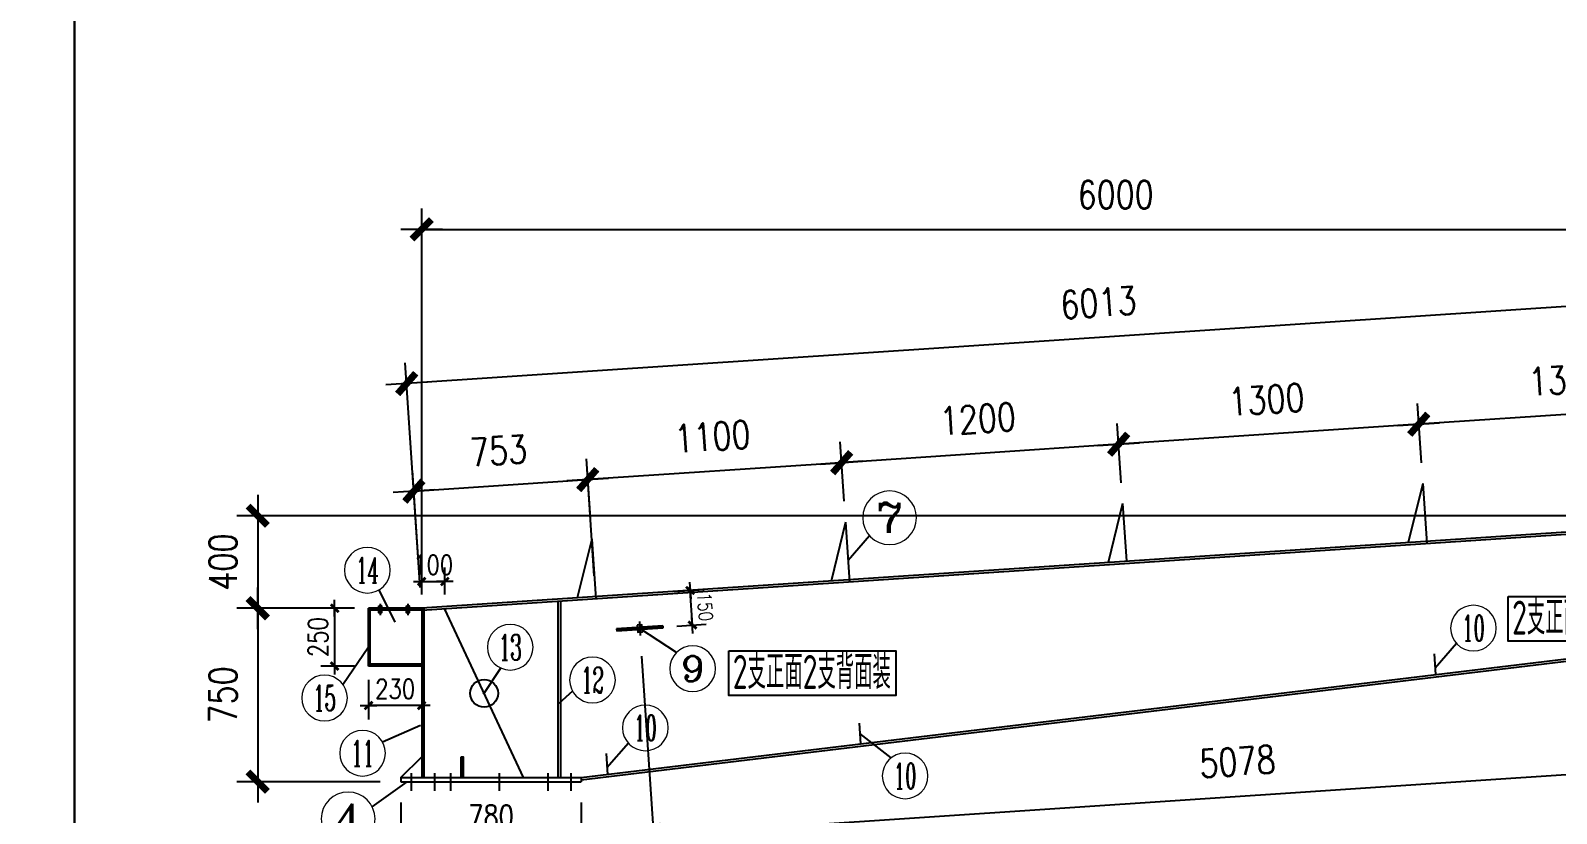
# Model space of a CAD drawing. Header units: millimetres. Extents: x 2451220 to 4527627, y -5186613 to -1639140.
# Drawn here: x 2499782 to 2506378, y -1716630 to -1713244 of the extents above; entities that cross this region are included whole.
import ezdxf
from ezdxf.enums import TextEntityAlignment as Align

# ---------------------------------------------------------------- set-up
doc = ezdxf.new("R2010")
doc.units = ezdxf.units.MM
doc.header["$LTSCALE"] = 1000
doc.header["$PDMODE"] = 34
doc.layers.add('钢架', color=7, linetype='Continuous', lineweight=25)
doc.styles.add('COMPLEX', font='COMPLEX')
doc.styles.add('DIM_FONT', font='simplex.shx', dxfattribs={"width": 0.8, "bigfont": 'hztxt.shx'})
doc.styles.add('hz', font='gbenor.shx', dxfattribs={"width": 0.75, "height": 100, "bigfont": 'gbcbig.shx'})
doc.styles.get("Standard").update_dxf_attribs({"font": 'txt', "bigfont": 'gbcbig.shx'})
doc.dimstyles.get("Standard").update_dxf_attribs({"dimscale": 100, "dimtxt": 3.5, "dimasz": 1, "dimexe": 2.5, "dimexo": 3, "dimgap": 1.5, "dimtad": 1, "dimdec": 0, "dimzin": 0, "dimdsep": 46, "dimtxsty": 'Standard', "dimblk": 'ARCHTICK', "dimcen": 0.09, "dimadec": 0, "dimazin": 0, "dimtfac": 1, "dimtdec": 0, "dimtix": 1, "dimtmove": 2, "dimatfit": 3, "dimldrblk": 'ARCHTICK', "dimfxl": 1, "dimtolj": 1, "dimtzin": 0, "dimarcsym": 0})
doc.dimstyles.new('WGH(1)', dxfattribs={"dimscale": 1.2, "dimtxt": 100, "dimasz": 0.5, "dimexe": 75, "dimexo": 75, "dimgap": 75, "dimtad": 1, "dimdec": 0, "dimzin": 0, "dimdsep": 46, "dimtxsty": 'DIM_FONT', "dimblk1": '_DIMX', "dimblk2": '_DIMX', "dimsah": 1, "dimcen": 0.09, "dimclrd": 3, "dimclre": 3, "dimclrt": 7, "dimadec": 0, "dimazin": 0, "dimtfac": 1, "dimtdec": 0, "dimtix": 1, "dimtmove": 2, "dimatfit": 3, "dimldrblk": '_DIMX', "dimfxl": 1, "dimtolj": 1, "dimtzin": 0, "dimarcsym": 0})

# ---------------------------------------------------------------- blocks, each defined once
blk = doc.blocks.new('轴线标号')
at = {"lineweight": 13}
blk.add_circle((0, 0), 0.5, dxfattribs=at)
at = {"layer": '钢架', "lineweight": 13, "style": 'COMPLEX', "width": 1.041667}
blk.add_attdef('A', text='', height=0.56, dxfattribs=at).set_placement((-0.25, -0.28), (0.25, -0.28), align=Align.FIT)
blk = doc.blocks.new('_DIMX')
blk.add_line((-150, 0), (150, 0))
at = {"const_width": 50}
blk.add_lwpolyline([(-70, -70), (70, 70)], dxfattribs=at)
blk = doc.blocks.new('*D2622')
at = {"color": 3, "lineweight": -2}
for p, q in [((2507090.9, -1715027.5), (2507073.8, -1714770.6)), ((2505793.8, -1715114), (2505776.7, -1714857)), ((2507079.2, -1714860.4), (2505783.3, -1714946.8))]:
    blk.add_line(p, q, dxfattribs=at)
at = {"layer": 'Defpoints', "color": 0}
for p in [(2505782.7, -1714946.8), (2507096.9, -1715117.3), (2505799.8, -1715203.8)]:
    blk.add_point(p, dxfattribs=at)
at = {"color": 3, "lineweight": -2, "xscale": 0.6, "yscale": 0.6, "zscale": 0.6}
for p, rotation in [((2507079.8, -1714860.4), 3.814074823641809), ((2505782.7, -1714946.8), 183.8140748236418)]:
    blk.add_blockref('_DIMX', p, dxfattribs=dict(at, rotation=rotation))
at = {"color": 7, "insert": (2506421.2, -1714753.9), "char_height": 120, "attachment_point": 5, "rotation": 3.81407, "style": 'DIM_FONT'}
blk.add_mtext('\\A1;1300', dxfattribs=at)
blk = doc.blocks.new('*D2623')
at = {"color": 3, "lineweight": -2}
for p, q in [((2505793.8, -1715114), (2505776.7, -1714857)), ((2504496.7, -1715200.5), (2504479.6, -1714943.5)), ((2505782.1, -1714946.9), (2504486.1, -1715033.3))]:
    blk.add_line(p, q, dxfattribs=at)
at = {"layer": 'Defpoints', "color": 0}
for p in [(2504485.5, -1715033.3), (2505799.8, -1715203.8), (2504502.7, -1715290.3)]:
    blk.add_point(p, dxfattribs=at)
at = {"color": 3, "lineweight": -2, "xscale": 0.6, "yscale": 0.6, "zscale": 0.6}
for p, rotation in [((2505782.7, -1714946.8), 3.814074823641809), ((2504485.5, -1715033.3), 183.8140748236418)]:
    blk.add_blockref('_DIMX', p, dxfattribs=dict(at, rotation=rotation))
at = {"color": 7, "insert": (2505124.1, -1714840.4), "char_height": 120, "attachment_point": 5, "rotation": 3.81407, "style": 'DIM_FONT'}
blk.add_mtext('\\A1;1300', dxfattribs=at)
blk = doc.blocks.new('*D2624')
at = {"color": 3, "lineweight": -2}
for p, q in [((2504496.7, -1715200.5), (2504479.6, -1714943.5)), ((2503299.3, -1715280.3), (2503282.2, -1715023.3)), ((2504484.9, -1715033.4), (2503288.8, -1715113.1))]:
    blk.add_line(p, q, dxfattribs=at)
at = {"layer": 'Defpoints', "color": 0}
for p in [(2503288.2, -1715113.1), (2504502.7, -1715290.3), (2503305.3, -1715370.1)]:
    blk.add_point(p, dxfattribs=at)
at = {"color": 3, "lineweight": -2, "xscale": 0.6, "yscale": 0.6, "zscale": 0.6}
for p, rotation in [((2504485.5, -1715033.3), 3.814074823641809), ((2503288.2, -1715113.1), 183.8140748236418)]:
    blk.add_blockref('_DIMX', p, dxfattribs=dict(at, rotation=rotation))
at = {"color": 7, "insert": (2503876.9, -1714923.6), "char_height": 120, "attachment_point": 5, "rotation": 3.81407, "style": 'DIM_FONT'}
blk.add_mtext('\\A1;1200', dxfattribs=at)
blk = doc.blocks.new('*D2625')
at = {"color": 3, "lineweight": -2}
for p, q in [((2503299.3, -1715280.3), (2503282.2, -1715023.3)), ((2502201.8, -1715353.5), (2502184.6, -1715096.5)), ((2503287.6, -1715113.2), (2502191.2, -1715186.3))]:
    blk.add_line(p, q, dxfattribs=at)
at = {"layer": 'Defpoints', "color": 0}
for p in [(2502190.6, -1715186.3), (2503305.3, -1715370.1), (2502207.8, -1715443.3)]:
    blk.add_point(p, dxfattribs=at)
at = {"color": 3, "lineweight": -2, "xscale": 0.6, "yscale": 0.6, "zscale": 0.6}
for p, rotation in [((2503288.2, -1715113.1), 3.814074823641809), ((2502190.6, -1715186.3), 183.8140748236418)]:
    blk.add_blockref('_DIMX', p, dxfattribs=dict(at, rotation=rotation))
at = {"color": 7, "insert": (2502729.4, -1715000.1), "char_height": 120, "attachment_point": 5, "rotation": 3.81407, "style": 'DIM_FONT'}
blk.add_mtext('\\A1;1100', dxfattribs=at)
blk = doc.blocks.new('*D847')
at = {"color": 3, "lineweight": -2}
for p, q in [((2501182.8, -1715742.8), (2501036.6, -1715742.8)), ((2501096.6, -1715743.1), (2501096.6, -1715992.6)), ((2501182.8, -1715992.8), (2501036.6, -1715992.8))]:
    blk.add_line(p, q, dxfattribs=at)
at = {"layer": 'Defpoints', "color": 0}
for p in [(2501242.8, -1715742.8), (2501096.6, -1715992.8), (2501242.8, -1715992.8)]:
    blk.add_point(p, dxfattribs=at)
at = {"color": 3, "lineweight": -2, "xscale": 0.24, "yscale": 0.24, "zscale": 0.24}
for p, rotation in [((2501096.6, -1715742.8), 90), ((2501096.6, -1715992.8), 270)]:
    blk.add_blockref('_DIMX', p, dxfattribs=dict(at, rotation=rotation))
at = {"color": 7, "insert": (2501024.6, -1715867.8), "char_height": 84, "attachment_point": 5, "rotation": 90, "style": 'DIM_FONT'}
blk.add_mtext('\\A1;250', dxfattribs=at)
blk = doc.blocks.new('*D848')
at = {"color": 3, "lineweight": -2}
for p, q in [((2501242.8, -1716052.8), (2501242.8, -1716223.6)), ((2501472.8, -1716052.8), (2501472.8, -1716223.6)), ((2501242.5, -1716163.6), (2501242.3, -1716163.6)), ((2501472.8, -1716163.6), (2501242.8, -1716163.6)), ((2501473, -1716163.6), (2501473.3, -1716163.6))]:
    blk.add_line(p, q, dxfattribs=at)
at = {"layer": 'Defpoints', "color": 0}
for p in [(2501242.8, -1715992.8), (2501472.8, -1715992.8), (2501242.8, -1716163.6)]:
    blk.add_point(p, dxfattribs=at)
at = {"color": 3, "lineweight": -2, "xscale": 0.24, "yscale": 0.24, "zscale": 0.24}
blk.add_blockref('_DIMX', (2501242.8, -1716163.6), dxfattribs=at)
at = {"color": 3, "lineweight": -2, "xscale": 0.24, "yscale": 0.24, "zscale": 0.24, "rotation": 180}
blk.add_blockref('_DIMX', (2501472.8, -1716163.6), dxfattribs=at)
at = {"color": 7, "insert": (2501357.8, -1716091.6), "char_height": 84, "attachment_point": 5, "style": 'DIM_FONT'}
blk.add_mtext('\\A1;230', dxfattribs=at)
blk = doc.blocks.new('*D849')
at = {"color": 3, "lineweight": -2}
for p, q in [((2501472.8, -1715682.8), (2501472.8, -1715567)), ((2501572.8, -1715682.9), (2501572.8, -1715567)), ((2501472.5, -1715627), (2501472.3, -1715627)), ((2501472.8, -1715627), (2501572.8, -1715627)), ((2501573, -1715627), (2501573.3, -1715627))]:
    blk.add_line(p, q, dxfattribs=at)
at = {"layer": 'Defpoints', "color": 0}
for p in [(2501572.8, -1715627), (2501472.8, -1715742.8), (2501572.8, -1715742.9)]:
    blk.add_point(p, dxfattribs=at)
at = {"color": 3, "lineweight": -2, "xscale": 0.24, "yscale": 0.24, "zscale": 0.24}
blk.add_blockref('_DIMX', (2501472.8, -1715627), dxfattribs=at)
at = {"color": 3, "lineweight": -2, "xscale": 0.24, "yscale": 0.24, "zscale": 0.24, "rotation": 180}
blk.add_blockref('_DIMX', (2501572.8, -1715627), dxfattribs=at)
at = {"color": 7, "insert": (2501522.8, -1715555), "char_height": 84, "attachment_point": 5, "style": 'DIM_FONT'}
blk.add_mtext('\\A1;100', dxfattribs=at)
blk = doc.blocks.new('*D850')
at = {"color": 3, "lineweight": -2}
for p, q in [((2507466.8, -1715253), (2507402, -1714281.2)), ((2507407.4, -1714371.1), (2501408.6, -1714771)), ((2501466.8, -1715653), (2501402, -1714681.2))]:
    blk.add_line(p, q, dxfattribs=at)
at = {"layer": 'Defpoints', "color": 0}
for p in [(2501408, -1714771), (2507472.8, -1715342.8), (2501472.8, -1715742.8)]:
    blk.add_point(p, dxfattribs=at)
at = {"color": 3, "lineweight": -2, "xscale": 0.6, "yscale": 0.6, "zscale": 0.6}
for p, rotation in [((2507408, -1714371), 3.81407483429097), ((2501408, -1714771), 183.8140748342909)]:
    blk.add_blockref('_DIMX', p, dxfattribs=dict(at, rotation=rotation))
at = {"color": 7, "insert": (2504398, -1714421.3), "char_height": 120, "attachment_point": 5, "rotation": 3.81407, "style": 'DIM_FONT'}
blk.add_mtext('\\A1;6013', dxfattribs=at)
blk = doc.blocks.new('*D2641')
at = {"color": 3, "lineweight": -2}
for p, q in [((2502218.4, -1715602.9), (2502184.6, -1715096.5)), ((2501466.8, -1715653), (2501433, -1715146.6)), ((2501439.6, -1715236.4), (2502190, -1715186.3))]:
    blk.add_line(p, q, dxfattribs=at)
at = {"layer": 'Defpoints', "color": 0}
for p in [(2502190.6, -1715186.3), (2502224.4, -1715692.7), (2501472.8, -1715742.8)]:
    blk.add_point(p, dxfattribs=at)
at = {"color": 3, "lineweight": -2, "xscale": 0.6, "yscale": 0.6, "zscale": 0.6}
for p, rotation in [((2502190.6, -1715186.3), 3.814074834290351), ((2501439, -1715236.4), 183.8140748342904)]:
    blk.add_blockref('_DIMX', p, dxfattribs=dict(at, rotation=rotation))
at = {"color": 7, "insert": (2501804.9, -1715061.7), "char_height": 120, "attachment_point": 5, "rotation": 3.81407, "style": 'DIM_FONT'}
blk.add_mtext('\\A1;753', dxfattribs=at)
blk = doc.blocks.new('*D851')
at = {"color": 3, "lineweight": -2}
for p, q in [((2501472.8, -1715652.8), (2501472.8, -1714014)), ((2507472.8, -1715252.8), (2507472.8, -1714014)), ((2501473.4, -1714104), (2507472.2, -1714104))]:
    blk.add_line(p, q, dxfattribs=at)
at = {"layer": 'Defpoints', "color": 0}
for p in [(2507472.8, -1714104), (2507472.8, -1715342.8), (2501472.8, -1715742.8)]:
    blk.add_point(p, dxfattribs=at)
at = {"color": 3, "lineweight": -2, "xscale": 0.6, "yscale": 0.6, "zscale": 0.6, "rotation": 180}
blk.add_blockref('_DIMX', (2501472.8, -1714104), dxfattribs=at)
at = {"color": 3, "lineweight": -2, "xscale": 0.6, "yscale": 0.6, "zscale": 0.6}
blk.add_blockref('_DIMX', (2507472.8, -1714104), dxfattribs=at)
at = {"color": 7, "insert": (2504472.8, -1713954), "char_height": 120, "attachment_point": 5, "style": 'DIM_FONT'}
blk.add_mtext('\\A1;6000', dxfattribs=at)
blk = doc.blocks.new('*D852')
at = {"color": 3, "lineweight": -2}
for p, q in [((2507382.8, -1715342.8), (2500674.1, -1715342.8)), ((2500764.1, -1715342.2), (2500764.1, -1715341.6)), ((2500764.1, -1715342.8), (2500764.1, -1715742.8)), ((2501152.8, -1715742.8), (2500674.1, -1715742.8)), ((2500764.1, -1715743.4), (2500764.1, -1715744))]:
    blk.add_line(p, q, dxfattribs=at)
at = {"layer": 'Defpoints', "color": 0}
for p in [(2507472.8, -1715342.8), (2500764.1, -1715742.8), (2501242.8, -1715742.8)]:
    blk.add_point(p, dxfattribs=at)
at = {"color": 3, "lineweight": -2, "xscale": 0.6, "yscale": 0.6, "zscale": 0.6}
for p, rotation in [((2500764.1, -1715342.8), 270), ((2500764.1, -1715742.8), 90)]:
    blk.add_blockref('_DIMX', p, dxfattribs=dict(at, rotation=rotation))
at = {"color": 7, "insert": (2500614.1, -1715542.8), "char_height": 120, "attachment_point": 5, "rotation": 90, "style": 'DIM_FONT'}
blk.add_mtext('\\A1;400', dxfattribs=at)
blk = doc.blocks.new('*D2642')
at = {"color": 3, "lineweight": -2}
for p, q in [((2501092.8, -1715742.8), (2500674.1, -1715742.8)), ((2500764.1, -1715743.4), (2500764.1, -1716492.2)), ((2501292.8, -1716492.8), (2500674.1, -1716492.8))]:
    blk.add_line(p, q, dxfattribs=at)
at = {"layer": 'Defpoints', "color": 0}
for p in [(2501182.8, -1715742.8), (2500764.1, -1716492.8), (2501382.8, -1716492.8)]:
    blk.add_point(p, dxfattribs=at)
at = {"color": 3, "lineweight": -2, "xscale": 0.6, "yscale": 0.6, "zscale": 0.6}
for p, rotation in [((2500764.1, -1715742.8), 90), ((2500764.1, -1716492.8), 270)]:
    blk.add_blockref('_DIMX', p, dxfattribs=dict(at, rotation=rotation))
at = {"color": 7, "insert": (2500614.1, -1716117.8), "char_height": 120, "attachment_point": 5, "rotation": 90, "style": 'DIM_FONT'}
blk.add_mtext('\\A1;750', dxfattribs=at)
blk = doc.blocks.new('*D853')
at = {"color": 3, "lineweight": -2}
for p, q in [((2502565.5, -1715670.1), (2502693.3, -1715661.7)), ((2502633.4, -1715665.4), (2502633.4, -1715665.2)), ((2502643.2, -1715815.3), (2502633.4, -1715665.6)), ((2502575.3, -1715819.7), (2502703, -1715811.4)), ((2502643.2, -1715815.6), (2502643.2, -1715815.8))]:
    blk.add_line(p, q, dxfattribs=at)
at = {"layer": 'Defpoints', "color": 0}
for p in [(2502633.4, -1715665.6), (2502505.7, -1715674), (2502515.4, -1715823.6)]:
    blk.add_point(p, dxfattribs=at)
at = {"color": 3, "lineweight": -2, "xscale": 0.24, "yscale": 0.24, "zscale": 0.24}
for p, rotation in [((2502633.4, -1715665.6), 273.7333534549587), ((2502643.2, -1715815.3), 93.73335345495867)]:
    blk.add_blockref('_DIMX', p, dxfattribs=dict(at, rotation=rotation))
at = {"color": 7, "insert": (2502698.1, -1715736.6), "char_height": 60, "attachment_point": 5, "rotation": 273.73335, "style": 'DIM_FONT'}
blk.add_mtext('\\A1;150', dxfattribs=at)
blk = doc.blocks.new('*D2643')
at = {"color": 3, "lineweight": -2}
for p, q in [((2501382.8, -1716582.8), (2501382.8, -1716870.3)), ((2502162.8, -1716582.8), (2502162.8, -1716870.3)), ((2501383.1, -1716780.3), (2502162.4, -1716780.3))]:
    blk.add_line(p, q, dxfattribs=at)
at = {"layer": 'Defpoints', "color": 0}
for p in [(2501382.8, -1716492.8), (2502162.8, -1716492.8), (2502162.8, -1716780.3)]:
    blk.add_point(p, dxfattribs=at)
at = {"color": 3, "lineweight": -2, "xscale": 0.36, "yscale": 0.36, "zscale": 0.36, "rotation": 180}
blk.add_blockref('_DIMX', (2501382.8, -1716780.3), dxfattribs=at)
at = {"color": 3, "lineweight": -2, "xscale": 0.36, "yscale": 0.36, "zscale": 0.36}
blk.add_blockref('_DIMX', (2502162.8, -1716780.3), dxfattribs=at)
at = {"color": 7, "insert": (2501772.8, -1716642.3), "char_height": 96, "attachment_point": 5, "style": 'DIM_FONT'}
blk.add_mtext('\\A1;780', dxfattribs=at)
blk = doc.blocks.new('*D2650')
at = {"color": 3, "lineweight": -2}
for p, q in [((2507490.7, -1715612.2), (2507548.3, -1716476)), ((2502423.6, -1715950), (2502481.2, -1716813.8)), ((2502475.8, -1716724), (2507541.7, -1716386.3))]:
    blk.add_line(p, q, dxfattribs=at)
at = {"layer": 'Defpoints', "color": 0}
for p in [(2507484.8, -1715522.4), (2502417.6, -1715860.2), (2507542.3, -1716386.2)]:
    blk.add_point(p, dxfattribs=at)
at = {"color": 3, "lineweight": -2, "xscale": 0.6, "yscale": 0.6, "zscale": 0.6}
for p, rotation in [((2507542.3, -1716386.2), 3.814074834346965), ((2502475.2, -1716724), 183.8140748343469)]:
    blk.add_blockref('_DIMX', p, dxfattribs=dict(at, rotation=rotation))
at = {"color": 7, "insert": (2504998.8, -1716405.5), "char_height": 120, "attachment_point": 5, "rotation": 3.81407, "style": 'DIM_FONT'}
blk.add_mtext('\\A1;5078', dxfattribs=at)

msp = doc.modelspace()

# ---------------------------------------------------------------- linework, layer by layer
for p, q in [((2505799.8, -1715203.8), (2505736.6, -1715458.6)), ((2505799.8, -1715203.8), (2505817.1, -1715463.2)), ((2504502.7, -1715290.3), (2504439.5, -1715545)), ((2504502.7, -1715290.3), (2504519.3, -1715539.7)), ((2507472.8, -1715342.8), (2501472.8, -1715742.8)), ((2507473.5, -1715352.8), (2501473.5, -1715752.8)), ((2503305.3, -1715370.1), (2503242.1, -1715624.9)), ((2503305.3, -1715370.1), (2503322.6, -1715629.5)), ((2502207.8, -1715443.3), (2502144.6, -1715698)), ((2502207.8, -1715443.3), (2502225.1, -1715702.7)), ((2503408.9, -1715429.1), (2503316.4, -1715536.3)), ((2501287.6, -1715663.6), (2501357.4, -1715802.3)), ((2501292.8, -1715723.8), (2501292.8, -1715772.3)), ((2501412.8, -1715723.8), (2501412.8, -1715772.3)), ((2502060.8, -1715713.6), (2502060.8, -1716474.8)), ((2502072.8, -1715712.8), (2502072.8, -1716474.8)), ((2501472.8, -1715742.8), (2501242.8, -1715742.8)), ((2501242.8, -1715992.8), (2501242.8, -1715742.8)), ((2501472.8, -1715750.8), (2501242.8, -1715750.8)), ((2501250.8, -1715984.8), (2501250.8, -1715750.8)), ((2501472.8, -1715742.8), (2501472.8, -1716474.8)), ((2501482.8, -1715742.8), (2501482.8, -1716474.8)), ((2501912.8, -1716474.8), (2501572.8, -1715746.2)), ((2502162.8, -1716474.8), (2507486.9, -1715833)), ((2502162.8, -1716484.8), (2507488.1, -1715842.9)), ((2502315.5, -1715832), (2502316.2, -1715841.9)), ((2502413.7, -1715800.4), (2502417.6, -1715860.2)), ((2502413.7, -1715800.4), (2502417.6, -1715860.2)), ((2502573.7, -1715934.6), (2502415.7, -1715830.3)), ((2501132.7, -1716072.6), (2501242.8, -1715910.3)), ((2505945.5, -1715894.6), (2505853, -1716001.8)), ((2501472.8, -1715984.8), (2501242.8, -1715984.8)), ((2501472.8, -1715992.8), (2501242.8, -1715992.8)), ((2505848.9, -1715939.8), (2505854.9, -1716029.7)), ((2501814.6, -1716001.1), (2501738.9, -1716116.4)), ((2502124.8, -1716101.2), (2502065.5, -1716155.1)), ((2501303.2, -1716320.7), (2501467.4, -1716248.3)), ((2503363.3, -1716239.4), (2503369.3, -1716329.4)), ((2502366.3, -1716326.1), (2502273.8, -1716433.3)), ((2503501.9, -1716389.8), (2503366.3, -1716284.4)), ((2501382.8, -1716474.8), (2501472.8, -1716384.8)), ((2501642.8, -1716474.8), (2501642.8, -1716384.8)), ((2501642.8, -1716384.8), (2501652.8, -1716384.8)), ((2501652.8, -1716474.8), (2501652.8, -1716384.8)), ((2502269.6, -1716371.3), (2502275.6, -1716461.2)), ((2501258.8, -1716602.1), (2501410.1, -1716492.8))]:
    msp.add_line(p, q)
at = {"color": 2}
for p, q in [((2502515.1, -1715818.7), (2502315.5, -1715832)), ((2502515.4, -1715823.6), (2502315.9, -1715837)), ((2502515.8, -1715828.6), (2502316.2, -1715841.9)), ((2502515.1, -1715818.7), (2502515.8, -1715828.6)), ((2501427.8, -1716455.5), (2501427.8, -1716531.7)), ((2501527.8, -1716455.5), (2501527.8, -1716531.7)), ((2501597.8, -1716455.5), (2501597.8, -1716531.7)), ((2501807.8, -1716455.5), (2501807.8, -1716531.7)), ((2502017.8, -1716455.5), (2502017.8, -1716531.7)), ((2502117.8, -1716455.5), (2502117.8, -1716531.7)), ((2501382.8, -1716474.8), (2501382.8, -1716492.8)), ((2501382.8, -1716474.8), (2502162.8, -1716474.8)), ((2501382.8, -1716492.8), (2502162.8, -1716492.8)), ((2502162.8, -1716474.8), (2502162.8, -1716492.8))]:
    msp.add_line(p, q, dxfattribs=at)
for points in [[(2499972, -1724214.5), (2483552.7, -1724214.5), (2483552.7, -1711257.5), (2499972, -1711257.5)], [(2499972, -1713175.8), (2512391.4, -1713175.8), (2512391.4, -1722507.9), (2499972, -1722507.9)], [(2501287.3, -1715732.5), (2501298.8, -1715732.5), (2501298.8, -1715762.9), (2501287.3, -1715762.9)], [(2501407.3, -1715732.5), (2501418.8, -1715732.5), (2501418.8, -1715762.9), (2501407.3, -1715762.9)], [(2506169.1, -1715691.4), (2506891.2, -1715691.4), (2506891.2, -1715885.5), (2506169.1, -1715885.5)], [(2502800.3, -1715926.4), (2503522.4, -1715926.4), (2503522.4, -1716120.4), (2502800.3, -1716120.4)], [(2501642.8, -1716384.8), (2501652.8, -1716384.8), (2501652.8, -1716474.8), (2501642.8, -1716474.8)]]:
    msp.add_lwpolyline(points, close=True)
msp.add_lwpolyline([(2502404.7, -1715816), (2502406.7, -1715845.9), (2502426.6, -1715844.6), (2502424.6, -1715814.7), (2502404.7, -1715816)], dxfattribs=at)
msp.add_circle((2501742.8, -1716110.5), 60)

# ---------------------------------------------------------------- block references
ref = msp.add_blockref('轴线标号', (2503495.4, -1715351.4), dxfattribs=dict(xscale=-232.4988107294776, yscale=232.4988107294776, zscale=232.4988107293054))
ref.add_attrib('A', '7', dxfattribs={"layer": '钢架', "lineweight": 13, "height": 130.2, "style": 'COMPLEX', "width": 1.339286}).set_placement((2503437.2, -1715416.5), (2503553.5, -1715416.5), align=Align.FIT)
ref = msp.add_blockref('轴线标号', (2501238.1, -1715578.2), dxfattribs=dict(xscale=-197.6239891201258, yscale=197.6239891201258, zscale=197.6239891199096))
ref.add_attrib('A', '14', dxfattribs={"layer": '钢架', "lineweight": 13, "height": 110.67, "style": 'COMPLEX', "width": 0.604839}).set_placement((2501188.7, -1715633.5), (2501287.5, -1715633.5), align=Align.FIT)
ref = msp.add_blockref('轴线标号', (2506019, -1715828.6), dxfattribs=dict(xscale=-197.6239891201258, yscale=197.6239891201258, zscale=197.6239891199096))
ref.add_attrib('A', '10', dxfattribs={"layer": '钢架', "lineweight": 13, "height": 110.67, "style": 'COMPLEX', "width": 0.646552}).set_placement((2505969.6, -1715883.9), (2506068.4, -1715883.9), align=Align.FIT)
ref = msp.add_blockref('轴线标号', (2501855.6, -1715911.3), dxfattribs=dict(xscale=-197.6239891201258, yscale=197.6239891201258, zscale=197.6239891199096))
ref.add_attrib('A', '13', dxfattribs={"layer": '钢架', "lineweight": 13, "height": 110.67, "style": 'COMPLEX', "width": 0.646552}).set_placement((2501806.2, -1715966.6), (2501905, -1715966.6), align=Align.FIT)
ref = msp.add_blockref('轴线标号', (2502644.1, -1716003.9), dxfattribs=dict(xscale=-197.6239891201258, yscale=197.6239891201258, zscale=197.6239891199096))
ref.add_attrib('A', '9', dxfattribs={"layer": '钢架', "lineweight": 13, "height": 110.7, "style": 'COMPLEX', "width": 1.339286}).set_placement((2502594.7, -1716059.2), (2502693.5, -1716059.2), align=Align.FIT)
ref = msp.add_blockref('轴线标号', (2502211.1, -1716053.2), dxfattribs=dict(xscale=-197.6239891201258, yscale=197.6239891201258, zscale=197.6239891199096))
ref.add_attrib('A', '12', dxfattribs={"layer": '钢架', "lineweight": 13, "height": 110.67, "style": 'COMPLEX', "width": 0.646552}).set_placement((2502161.7, -1716108.5), (2502260.5, -1716108.5), align=Align.FIT)
ref = msp.add_blockref('轴线标号', (2501052.9, -1716130.8), dxfattribs=dict(xscale=-197.6239891201258, yscale=197.6239891201258, zscale=197.6239891199096))
ref.add_attrib('A', '15', dxfattribs={"layer": '钢架', "lineweight": 13, "height": 110.67, "style": 'COMPLEX', "width": 0.646552}).set_placement((2501003.5, -1716186.2), (2501102.3, -1716186.2), align=Align.FIT)
ref = msp.add_blockref('轴线标号', (2502439.7, -1716260), dxfattribs=dict(xscale=-197.6239891201258, yscale=197.6239891201258, zscale=197.6239891199096))
ref.add_attrib('A', '10', dxfattribs={"layer": '钢架', "lineweight": 13, "height": 110.67, "style": 'COMPLEX', "width": 0.646552}).set_placement((2502390.3, -1716315.4), (2502489.2, -1716315.4), align=Align.FIT)
ref = msp.add_blockref('轴线标号', (2501217.4, -1716369.6), dxfattribs=dict(xscale=-197.6239891201258, yscale=197.6239891201258, zscale=197.6239891199096))
ref.add_attrib('A', '11', dxfattribs={"layer": '钢架', "lineweight": 13, "height": 110.67, "style": 'COMPLEX', "width": 0.78125}).set_placement((2501168, -1716425), (2501266.8, -1716425), align=Align.FIT)
ref = msp.add_blockref('轴线标号', (2503562.3, -1716468), dxfattribs=dict(xscale=-197.6239891201258, yscale=197.6239891201258, zscale=197.6239891199096))
ref.add_attrib('A', '10', dxfattribs={"layer": '钢架', "lineweight": 13, "height": 110.67, "style": 'COMPLEX', "width": 0.646552}).set_placement((2503512.9, -1716523.3), (2503611.7, -1716523.3), align=Align.FIT)
ref = msp.add_blockref('轴线标号', (2501154.8, -1716653.8), dxfattribs=dict(xscale=-232.4988107294776, yscale=232.4988107294776, zscale=232.4988107293054))
ref.add_attrib('A', '4', dxfattribs={"layer": '钢架', "lineweight": 13, "height": 130.2, "style": 'COMPLEX', "width": 1.171875}).set_placement((2501096.6, -1716718.9), (2501212.9, -1716718.9), align=Align.FIT)

# ---------------------------------------------------------------- texts
at = {"layer": '钢架', "lineweight": 13, "char_height": 146.88, "width": 1048.749, "attachment_point": 1, "style": 'hz'}
for insert in [(2506186.1, -1715709.7), (2502817.4, -1715944.7)]:
    msp.add_mtext('2支正面2支背面装', dxfattribs=dict(at, insert=insert))

# ---------------------------------------------------------------- dimensions: what is measured, and where the dimension line sits
dim = msp.add_linear_dim(base=(2507472.8, -1714104), p1=(2501472.8, -1715742.8), p2=(2507472.8, -1715342.8), dimstyle='WGH(1)')
dim.commit()
dim.dimension.update_dxf_attribs({"geometry": '*D851', "text_midpoint": (2504472.8, -1713954)})
for p1, p2, distance, picture, middle in [((2507472.8, -1715342.8), (2501472.8, -1715742.8), -974, '*D850', (2504398, -1714421.3)), ((2501472.8, -1715742.8), (2502224.4, -1715692.7), 507.5, '*D2641', (2501804.9, -1715061.7)), ((2502417.6, -1715860.2), (2507484.8, -1715522.4), -865.7, '*D2650', (2504998.8, -1716405.5))]:
    dim = msp.add_aligned_dim(p1=p1, p2=p2, distance=distance, dimstyle='WGH(1)')
    dim.commit()
    dim.dimension.update_dxf_attribs({"geometry": picture, "text_midpoint": middle})
for base, p1, p2, angle, override, picture, middle in [((2505782.7, -1714946.8), (2507096.9, -1715117.3), (2505799.8, -1715203.8), 3.81407, {"dimscale": 1.2, "dimtxt": 100, "dimasz": 0.5, "dimexe": 75, "dimexo": 75, "dimgap": 75, "dimtxsty": 'DIM_FONT', "dimblk1": '_DIMX', "dimblk2": '_DIMX', "dimsah": 1, "dimclrd": 3, "dimclre": 3, "dimclrt": 7, "dimldrblk": '_DIMX'}, '*D2622', (2506421.2, -1714753.9)), ((2504485.5, -1715033.3), (2505799.8, -1715203.8), (2504502.7, -1715290.3), 3.81407, {"dimscale": 1.2, "dimtxt": 100, "dimasz": 0.5, "dimexe": 75, "dimexo": 75, "dimgap": 75, "dimtxsty": 'DIM_FONT', "dimblk1": '_DIMX', "dimblk2": '_DIMX', "dimsah": 1, "dimclrd": 3, "dimclre": 3, "dimclrt": 7, "dimldrblk": '_DIMX'}, '*D2623', (2505124.1, -1714840.4)), ((2503288.2, -1715113.1), (2504502.7, -1715290.3), (2503305.3, -1715370.1), 3.81407, {"dimscale": 1.2, "dimtxt": 100, "dimasz": 0.5, "dimexe": 75, "dimexo": 75, "dimgap": 75, "dimtxsty": 'DIM_FONT', "dimblk1": '_DIMX', "dimblk2": '_DIMX', "dimsah": 1, "dimclrd": 3, "dimclre": 3, "dimclrt": 7, "dimldrblk": '_DIMX'}, '*D2624', (2503876.9, -1714923.6)), ((2502190.6, -1715186.3), (2503305.3, -1715370.1), (2502207.8, -1715443.3), 3.81407, {"dimscale": 1.2, "dimtxt": 100, "dimasz": 0.5, "dimexe": 75, "dimexo": 75, "dimgap": 75, "dimtxsty": 'DIM_FONT', "dimblk1": '_DIMX', "dimblk2": '_DIMX', "dimsah": 1, "dimclrd": 3, "dimclre": 3, "dimclrt": 7, "dimldrblk": '_DIMX'}, '*D2625', (2502729.4, -1715000.1)), ((2501096.6, -1715992.8), (2501242.8, -1715742.8), (2501242.8, -1715992.8), 90, {"dimscale": 1.2, "dimtxt": 70, "dimasz": 0.2, "dimexe": 50, "dimexo": 50, "dimgap": 25, "dimtxsty": 'DIM_FONT', "dimblk1": '_DIMX', "dimblk2": '_DIMX', "dimsah": 1, "dimclrd": 3, "dimclre": 3, "dimclrt": 7, "dimldrblk": '_DIMX'}, '*D847', (2501024.6, -1715867.8))]:
    dim = msp.add_linear_dim(base=base, p1=p1, p2=p2, angle=angle, dimstyle='Standard', override=override)
    dim.commit()
    dim.dimension.update_dxf_attribs({"geometry": picture, "text_midpoint": middle})
for base, p1, p2, picture, middle in [((2500764.1, -1715742.8), (2507472.8, -1715342.8), (2501242.8, -1715742.8), '*D852', (2500614.1, -1715542.8)), ((2500764.1, -1716492.8), (2501182.8, -1715742.8), (2501382.8, -1716492.8), '*D2642', (2500614.1, -1716117.8))]:
    dim = msp.add_linear_dim(base=base, p1=p1, p2=p2, angle=90, dimstyle='WGH(1)')
    dim.commit()
    dim.dimension.update_dxf_attribs({"geometry": picture, "text_midpoint": middle})
for base, p1, p2, dimstyle, override, picture, middle in [((2501572.8, -1715627), (2501472.8, -1715742.8), (2501572.8, -1715742.9), 'Standard', {"dimscale": 1.2, "dimtxt": 70, "dimasz": 0.2, "dimexe": 50, "dimexo": 50, "dimgap": 25, "dimtxsty": 'DIM_FONT', "dimblk1": '_DIMX', "dimblk2": '_DIMX', "dimsah": 1, "dimclrd": 3, "dimclre": 3, "dimclrt": 7, "dimldrblk": '_DIMX'}, '*D849', (2501522.8, -1715555)), ((2501242.8, -1716163.6), (2501472.8, -1715992.8), (2501242.8, -1715992.8), 'Standard', {"dimscale": 1.2, "dimtxt": 70, "dimasz": 0.2, "dimexe": 50, "dimexo": 50, "dimgap": 25, "dimtxsty": 'DIM_FONT', "dimblk1": '_DIMX', "dimblk2": '_DIMX', "dimsah": 1, "dimclrd": 3, "dimclre": 3, "dimclrt": 7, "dimldrblk": '_DIMX'}, '*D848', (2501357.8, -1716091.6)), ((2502162.8, -1716780.3), (2501382.8, -1716492.8), (2502162.8, -1716492.8), 'WGH(1)', {"dimtxt": 80, "dimasz": 0.3}, '*D2643', (2501772.8, -1716642.3))]:
    dim = msp.add_linear_dim(base=base, p1=p1, p2=p2, dimstyle=dimstyle, override=override)
    dim.commit()
    dim.dimension.update_dxf_attribs({"geometry": picture, "text_midpoint": middle})
dim = msp.add_aligned_dim(p1=(2502515.4, -1715823.6), p2=(2502505.7, -1715674), distance=-128, dimstyle='Standard', override={"dimscale": 1.2, "dimtxt": 50, "dimasz": 0.2, "dimexe": 50, "dimexo": 50, "dimgap": 25, "dimtxsty": 'DIM_FONT', "dimblk1": '_DIMX', "dimblk2": '_DIMX', "dimsah": 1, "dimclrd": 3, "dimclre": 3, "dimclrt": 7, "dimldrblk": '_DIMX'})
dim.commit()
dim.dimension.update_dxf_attribs({"geometry": '*D853', "text_midpoint": (2502698.1, -1715736.6)})

doc.saveas('drawing.dxf')
